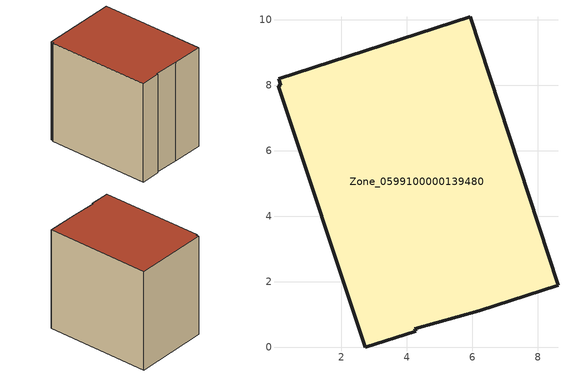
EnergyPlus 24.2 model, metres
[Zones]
Zone_0599100000139480
 floor ground (C_G): 6.21,1.12 4.24,0.57 4.26,0.49 2.73,0 0.07,7.98 0.15,8.01 0.09,8.2 5.93,10.09 8.61,1.9 z3.3
 wall outside (C_F): 4.24,0.57 6.21,1.12 8.61,1.9 5.93,10.09 0.09,8.2 0.15,8.01 0.07,7.98 2.73,0 4.26,0.49 4.24,0.57 z3.3:11.69
 roof outside (C_R): 0.15,8.01 0.07,7.98 2.73,0 4.26,0.49 4.24,0.57 6.21,1.12 8.61,1.9 5.93,10.09 0.09,8.2 z11.69
[BUILDING]
Pand.0599100000139480: North Axis=0; Terrain=City; Loads Convergence Tolerance Value=0.04; Temperature Convergence Tolerance Value=0.4; Solar Distribution=FullExterior; Maximum Number of Warmup Days=25; Minimum Number of Warmup Days=1
[Site:Location]
Rotterdam.The.Hague.AP_ZH_NLD Design_Conditions: Latitude=51.96; Longitude=4.45; Time Zone=1; Elevation=-4.5
[SITE:GROUNDTEMPERATURE:BUILDINGSURFACE]
18, 18, 18, 18, 18, 18, 18, 18, 18, 18, 18, 18
[MATERIAL] Thermal Absorptance=0.9; Solar Absorptance=0.7; Visible Absorptance=0.7
Name | Roughness | Thickness | Conductivity | Density | Specific Heat
G.TC.1965-1974 | MediumSmooth | 0.15 | 0.882353 | 540 | 1210
F.TC.1965-1974 | Rough | 0.3 | 0.697674 | 1920 | 840
R.TC.1965-1974 | MediumRough | 0.2 | 0.232558 | 1500 | 1000
[CONSTRUCTION]
C_G: G.TC.1965-1974
C_F: F.TC.1965-1974
C_R: R.TC.1965-1974
[ZONE]
Zone_0599100000139480: Type=1; Multiplier=1; Ceiling Height=Autocalculate; Volume=Autocalculate; Floor Area=autocalculate; Part of Total Floor Area=Yes
[ZONEINFILTRATION:DESIGNFLOWRATE]
Infil_Zone_0599100000139480: Zone or ZoneList or Space or SpaceList=Zone_0599100000139480; Schedule=AlwaysOn; Design Flow Rate Calculation Method=Flow/Area; Flow Rate per Floor Area=0.003; Constant Term Coefficient=1; Temperature Term Coefficient=0; Velocity Term Coefficient=0; Velocity Squared Term Coefficient=0
[HVACTEMPLATE:ZONE:IDEALLOADSAIRSYSTEM]
Zone_0599100000139480: Maximum Heating Supply Air Temperature=50; Minimum Cooling Supply Air Temperature=13; Maximum Heating Supply Air Humidity Ratio=0.0156; Minimum Cooling Supply Air Humidity Ratio=0.0077; Heating Limit=NoLimit; Cooling Limit=NoLimit; Dehumidification Control Type=ConstantSensibleHeatRatio; Cooling Sensible Heat Ratio=0.7; Dehumidification Setpoint=60; Humidification Control Type=None; Humidification Setpoint=30; Outdoor Air Method=None; Outdoor Air Flow Rate per Person=0.00944; Outdoor Air Flow Rate per Zone Floor Area=0; Outdoor Air Flow Rate per Zone=0; Demand Controlled Ventilation Type=None; Outdoor Air Economizer Type=NoEconomizer; Heat Recovery Type=None; Sensible Heat Recovery Effectiveness=0.7; Latent Heat Recovery Effectiveness=0.65
[ZONECONTROL:THERMOSTAT]
ThermostatControl_Zone_0599100000139480: Zone or ZoneList=Zone_0599100000139480; Control Type Schedule=DualSetpointControlType; Control 1=Thermostat_Zone_0599100000139480; Temperature Difference Between Cutout And Setpoint=0
[THERMOSTATSETPOINT:DUALSETPOINT]
Thermostat_Zone_0599100000139480: Heating Setpoint Temperature Schedule=HeatingSetpoint_Zone_0599100000139480; Cooling Setpoint Temperature Schedule=CoolingSetpoint_Zone_0599100000139480
[SCHEDULE:COMPACT]
HeatingSetpoint_Zone_0599100000139480: Through: 12/31, For: AllDays, Until: 24:00, 21
CoolingSetpoint_Zone_0599100000139480: Through: 12/31, For: AllDays, Until: 24:00, 24
DualSetpointControlType: Through: 12/31, For: AllDays, Until: 24:00, 4
AlwaysOn: Through: 12/31, For: AllDays, Until: 24:00, 1
